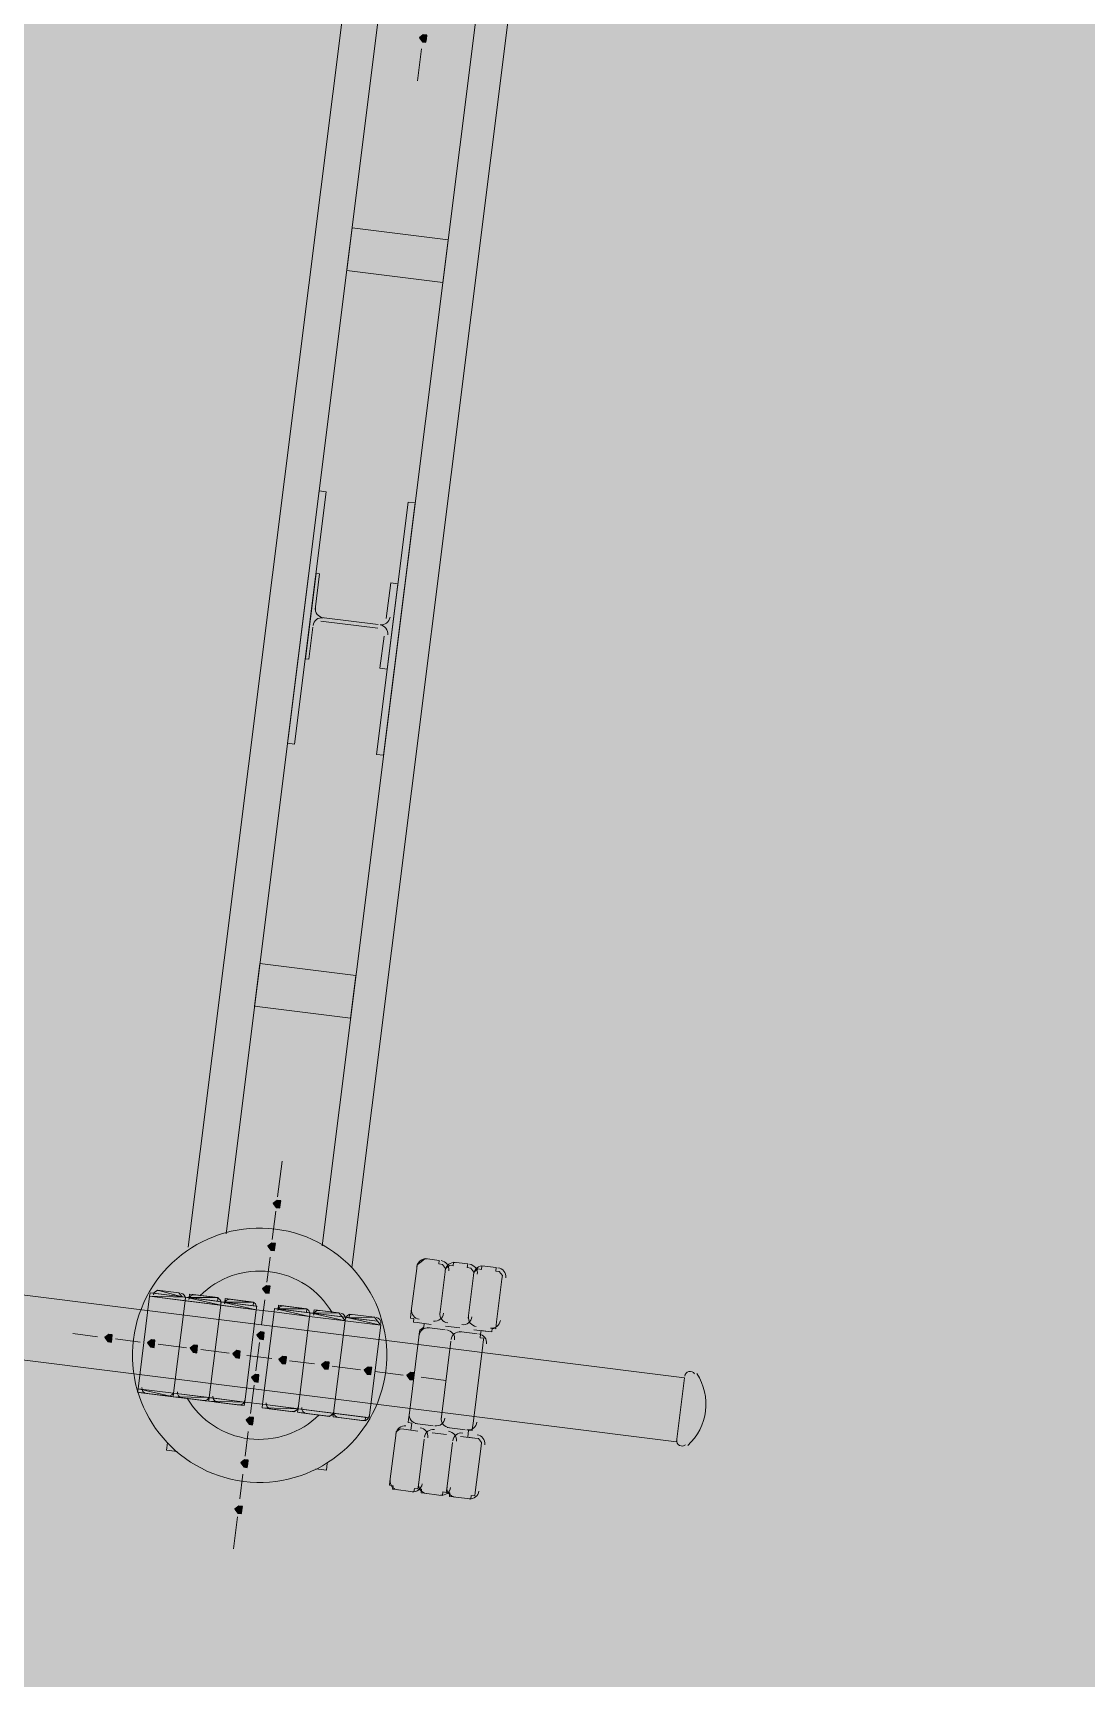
# Model space of a CAD drawing. Header units: metres. Extents: x -4 to 509425, y 7549 to 4732445.
# Drawn here: x 476070.667 to 476073.156, y 4719750.887 to 4719754.776 of the extents above; entities that cross this region are included whole.
import ezdxf

# ---------------------------------------------------------------- set-up
doc = ezdxf.new("R2010")
doc.units = ezdxf.units.M
doc.header["$LTSCALE"] = 0.01
doc.header["$MEASUREMENT"] = 0
doc.layers.get('0').update_dxf_attribs({"lineweight": 0})
doc.layers.add('_SUBESTACIÓN', color=1, linetype='Continuous')
doc.layers.add('SUBESTACION LA VID', color=253, linetype='Continuous')

# ---------------------------------------------------------------- blocks, each defined once
blk = doc.blocks.new('A$Cfff6051d')
at = {"layer": 'SUBESTACION LA VID', "transparency": 33554687}
h = blk.add_hatch(color=256, dxfattribs=at)
h.dxf.hatch_style = 2
h.paths.add_polyline_path([(476071.5969, 4719754.7619), (476071.5979, 4719754.7703), (476071.5895, 4719754.7714), (476071.5801, 4719754.764), (476071.5874, 4719754.7546), (476071.5958, 4719754.7535)])
h = blk.add_hatch(color=256, dxfattribs=at)
h.dxf.hatch_style = 2
h.paths.add_polyline_path([(476071.2514, 4719752.0066), (476071.2525, 4719752.015), (476071.2441, 4719752.0161), (476071.2346, 4719752.0087), (476071.242, 4719751.9993), (476071.2504, 4719751.9982)])
h = blk.add_hatch(color=256, dxfattribs=at)
h.dxf.hatch_style = 2
h.paths.add_polyline_path([(476071.2388, 4719751.9058), (476071.2398, 4719751.9142), (476071.2314, 4719751.9153), (476071.222, 4719751.9079), (476071.2293, 4719751.8985), (476071.2377, 4719751.8974)])
h = blk.add_hatch(color=256, dxfattribs=at)
h.dxf.hatch_style = 2
h.paths.add_polyline_path([(476071.2262, 4719751.805), (476071.2272, 4719751.8134), (476071.2188, 4719751.8145), (476071.2094, 4719751.8071), (476071.2167, 4719751.7977), (476071.2251, 4719751.7966)])
h = blk.add_hatch(color=256, dxfattribs=at)
h.dxf.hatch_style = 2
h.paths.add_polyline_path([(476070.8533, 4719751.6896), (476070.8544, 4719751.698), (476070.846, 4719751.6991), (476070.8365, 4719751.6918), (476070.8439, 4719751.6823), (476070.8523, 4719751.6812)])
h = blk.add_hatch(color=256, dxfattribs=at)
h.dxf.hatch_style = 2
h.paths.add_polyline_path([(476071.2125, 4719751.6958), (476071.2135, 4719751.7042), (476071.2051, 4719751.7053), (476071.1957, 4719751.6979), (476071.203, 4719751.6885), (476071.2114, 4719751.6874)])
h = blk.add_hatch(color=256, dxfattribs=at)
h.dxf.hatch_style = 2
h.paths.add_polyline_path([(476070.9541, 4719751.677), (476070.9552, 4719751.6854), (476070.9468, 4719751.6865), (476070.9373, 4719751.6791), (476070.9447, 4719751.6697), (476070.9531, 4719751.6686)])
h = blk.add_hatch(color=256, dxfattribs=at)
h.dxf.hatch_style = 2
h.paths.add_polyline_path([(476071.0549, 4719751.6644), (476071.056, 4719751.6728), (476071.0476, 4719751.6738), (476071.0381, 4719751.6665), (476071.0455, 4719751.657), (476071.0539, 4719751.656)])
h = blk.add_hatch(color=256, dxfattribs=at)
h.dxf.hatch_style = 2
h.paths.add_polyline_path([(476071.1557, 4719751.6517), (476071.1568, 4719751.6601), (476071.1484, 4719751.6612), (476071.1389, 4719751.6538), (476071.1463, 4719751.6444), (476071.1547, 4719751.6433)])
h = blk.add_hatch(color=256, dxfattribs=at)
h.dxf.hatch_style = 2
h.paths.add_polyline_path([(476071.265, 4719751.638), (476071.266, 4719751.6464), (476071.2576, 4719751.6475), (476071.2481, 4719751.6401), (476071.2555, 4719751.6307), (476071.2639, 4719751.6296)])
h = blk.add_hatch(color=256, dxfattribs=at)
h.dxf.hatch_style = 2
h.paths.add_polyline_path([(476071.3658, 4719751.6254), (476071.3668, 4719751.6338), (476071.3584, 4719751.6349), (476071.349, 4719751.6275), (476071.3563, 4719751.6181), (476071.3647, 4719751.617)])
h = blk.add_hatch(color=256, dxfattribs=at)
h.dxf.hatch_style = 2
h.paths.add_polyline_path([(476071.4666, 4719751.6128), (476071.4676, 4719751.6212), (476071.4592, 4719751.6222), (476071.4498, 4719751.6149), (476071.4571, 4719751.6054), (476071.4655, 4719751.6044)])
h = blk.add_hatch(color=256, dxfattribs=at)
h.dxf.hatch_style = 2
h.paths.add_polyline_path([(476071.1998, 4719751.595), (476071.2009, 4719751.6034), (476071.1925, 4719751.6045), (476071.183, 4719751.5971), (476071.1904, 4719751.5877), (476071.1988, 4719751.5866)])
h = blk.add_hatch(color=256, dxfattribs=at)
h.dxf.hatch_style = 2
h.paths.add_polyline_path([(476071.5674, 4719751.6001), (476071.5684, 4719751.6085), (476071.56, 4719751.6096), (476071.5506, 4719751.6022), (476071.5579, 4719751.5928), (476071.5663, 4719751.5917)])
h = blk.add_hatch(color=256, dxfattribs=at)
h.dxf.hatch_style = 2
h.paths.add_polyline_path([(476071.1872, 4719751.4942), (476071.1882, 4719751.5026), (476071.1798, 4719751.5037), (476071.1704, 4719751.4963), (476071.1777, 4719751.4869), (476071.1861, 4719751.4858)])
h = blk.add_hatch(color=256, dxfattribs=at)
h.dxf.hatch_style = 2
h.paths.add_polyline_path([(476071.1746, 4719751.3934), (476071.1756, 4719751.4018), (476071.1672, 4719751.4029), (476071.1578, 4719751.3955), (476071.1651, 4719751.3861), (476071.1735, 4719751.385)])
h = blk.add_hatch(color=256, dxfattribs=at)
h.dxf.hatch_style = 2
h.paths.add_polyline_path([(476071.1609, 4719751.2842), (476071.1619, 4719751.2926), (476071.1535, 4719751.2937), (476071.1441, 4719751.2863), (476071.1514, 4719751.2769), (476071.1598, 4719751.2758)])
at = {"layer": 'SUBESTACION LA VID', "lineweight": 15}
for p, q in [((476072.2069, 4719751.5967), (475976.9555, 4719763.5384)), ((476072.1879, 4719751.4455), (475976.9365, 4719763.3871)), ((476071.034, 4719751.9059), (476071.4111, 4719754.9132)), ((476071.4898, 4719754.8607), (476071.1233, 4719751.9374)), ((476071.4204, 4719751.8575), (476071.7975, 4719754.8648)), ((476071.7166, 4719754.8322), (476071.3501, 4719751.9089)), ((476071.5853, 4719754.7378), (476071.5758, 4719754.6622)), ((476071.4819, 4719753.3685), (476071.3475, 4719753.3854)), ((476071.3485, 4719753.3938), (476071.483, 4719753.3769)), ((476071.2557, 4719752.1085), (476071.2451, 4719752.0245)), ((476071.2409, 4719751.9909), (476071.2325, 4719751.9237)), ((476071.2272, 4719751.8817), (476071.2199, 4719751.8229)), ((476071.5611, 4719751.7545), (476071.5738, 4719751.8553)), ((476071.5937, 4719751.8784), (476071.6273, 4719751.8742)), ((476071.6283, 4719751.7461), (476071.641, 4719751.8469)), ((476071.641, 4719751.8469), (476071.6283, 4719751.7461)), ((476071.6609, 4719751.87), (476071.6945, 4719751.8658)), ((476071.7281, 4719751.8615), (476071.7617, 4719751.8573)), ((476071.6955, 4719751.7376), (476071.7082, 4719751.8384)), ((476071.7082, 4719751.8384), (476071.6955, 4719751.7376)), ((476071.7754, 4719751.83), (476071.7627, 4719751.7292)), ((476070.9426, 4719751.7894), (476070.9152, 4719751.571)), ((476071.0119, 4719751.7977), (476070.9615, 4719751.8041)), ((476071.0266, 4719751.7788), (476070.9992, 4719751.5604)), ((476070.9992, 4719751.5604), (476071.0266, 4719751.7788)), ((476071.0959, 4719751.7872), (476071.0455, 4719751.7935)), ((476071.1799, 4719751.7767), (476071.1295, 4719751.783)), ((476071.2146, 4719751.7809), (476071.2072, 4719751.7221)), ((476071.1106, 4719751.7683), (476071.0833, 4719751.5499)), ((476071.0833, 4719751.5499), (476071.1106, 4719751.7683)), ((476071.1673, 4719751.5394), (476071.1946, 4719751.7578)), ((476071.2093, 4719751.5341), (476071.2366, 4719751.7525)), ((476071.2555, 4719751.7672), (476071.306, 4719751.7609)), ((476071.3206, 4719751.742), (476071.2933, 4719751.5236)), ((476071.2933, 4719751.5236), (476071.3206, 4719751.742)), ((476071.3396, 4719751.7567), (476071.39, 4719751.7504)), ((476071.4046, 4719751.7314), (476071.3773, 4719751.513)), ((476071.3773, 4719751.513), (476071.4046, 4719751.7314)), ((476071.4152, 4719751.7472), (476071.474, 4719751.7398)), ((476070.8197, 4719751.6939), (476070.7609, 4719751.7012)), ((476071.4887, 4719751.7209), (476071.4613, 4719751.5025)), ((476071.5789, 4719751.6925), (476071.5558, 4719751.5077)), ((476071.6084, 4719751.723), (476071.5748, 4719751.7272)), ((476071.5916, 4719751.7251), (476071.5905, 4719751.7167)), ((476071.6409, 4719751.7104), (476071.5989, 4719751.7156)), ((476071.6756, 4719751.7145), (476071.642, 4719751.7188)), ((476071.7165, 4719751.7009), (476071.6745, 4719751.7061)), ((476071.7428, 4719751.7061), (476071.7092, 4719751.7103)), ((476071.726, 4719751.7082), (476071.7249, 4719751.6998)), ((476070.9205, 4719751.6812), (476070.8617, 4719751.6886)), ((476071.0297, 4719751.6675), (476070.9625, 4719751.676)), ((476071.1305, 4719751.6549), (476071.0633, 4719751.6633)), ((476071.202, 4719751.6801), (476071.1935, 4719751.6129)), ((476071.6545, 4719751.6831), (476071.6314, 4719751.4982)), ((476071.6314, 4719751.4982), (476071.6545, 4719751.6831)), ((476071.707, 4719751.4888), (476071.7302, 4719751.6736)), ((476071.2313, 4719751.6423), (476071.1725, 4719751.6496)), ((476071.3322, 4719751.6296), (476071.2734, 4719751.637)), ((476071.4414, 4719751.6159), (476071.3742, 4719751.6244)), ((476071.1893, 4719751.5793), (476071.1809, 4719751.5121)), ((476071.5422, 4719751.6033), (476071.475, 4719751.6117)), ((476071.643, 4719751.5907), (476071.5842, 4719751.598)), ((476072.2069, 4719751.5967), (476072.1879, 4719751.4455)), ((476070.931, 4719751.5605), (476070.9814, 4719751.5541)), ((476071.015, 4719751.5499), (476071.0654, 4719751.5436)), ((476071.099, 4719751.5394), (476071.1494, 4719751.5331)), ((476071.2754, 4719751.5173), (476071.225, 4719751.5236)), ((476071.3594, 4719751.5067), (476071.309, 4719751.5131)), ((476071.4434, 4719751.4962), (476071.3846, 4719751.5036)), ((476071.1756, 4719751.4701), (476071.1683, 4719751.4113)), ((476071.5243, 4719751.4605), (476071.5106, 4719751.3513)), ((476071.5768, 4719751.471), (476071.5432, 4719751.4752)), ((476071.56, 4719751.4731), (476071.5621, 4719751.4899)), ((476071.5705, 4719751.4888), (476071.6125, 4719751.4836)), ((476071.644, 4719751.4625), (476071.6104, 4719751.4668)), ((476071.6461, 4719751.4793), (476071.6881, 4719751.4741)), ((476071.7112, 4719751.4541), (476071.6776, 4719751.4583)), ((476071.6944, 4719751.4562), (476071.6965, 4719751.473)), ((476071.5915, 4719751.4521), (476071.5778, 4719751.3429)), ((476071.5778, 4719751.3429), (476071.5915, 4719751.4521)), ((476071.6587, 4719751.4436), (476071.645, 4719751.3344)), ((476071.645, 4719751.3344), (476071.6587, 4719751.4436)), ((476071.7122, 4719751.326), (476071.7259, 4719751.4352)), ((476071.163, 4719751.3693), (476071.1556, 4719751.3105)), ((476071.5253, 4719751.3324), (476071.5589, 4719751.3282)), ((476071.5925, 4719751.3239), (476071.6261, 4719751.3197)), ((476071.6597, 4719751.3155), (476071.6933, 4719751.3113)), ((476071.1504, 4719751.2685), (476071.1409, 4719751.1929))]:
    blk.add_line(p, q, dxfattribs=at)
at = {"layer": 'SUBESTACION LA VID', "lineweight": 0}
for p, q in [((476070.9521, 4719751.7967), (476071.0277, 4719751.7872)), ((476070.9521, 4719751.7967), (476071.0193, 4719751.7883)), ((476070.9521, 4719751.7967), (476071.0193, 4719751.7883)), ((476070.9521, 4719751.7967), (476071.0193, 4719751.7883)), ((476070.9521, 4719751.7967), (476071.0193, 4719751.7883)), ((476070.9615, 4719751.8041), (476071.0193, 4719751.7883)), ((476070.9615, 4719751.8041), (476071.0119, 4719751.7977)), ((476071.0361, 4719751.7862), (476071.1033, 4719751.7778)), ((476071.0361, 4719751.7862), (476071.1033, 4719751.7778)), ((476071.0361, 4719751.7862), (476071.1033, 4719751.7778)), ((476071.0361, 4719751.7862), (476071.1033, 4719751.7778)), ((476071.0361, 4719751.7862), (476071.1043, 4719751.7862)), ((476071.0371, 4719751.7946), (476071.1043, 4719751.7862)), ((476071.1117, 4719751.7767), (476071.1946, 4719751.7578)), ((476071.1117, 4719751.7767), (476071.1873, 4719751.7672)), ((476071.1201, 4719751.7757), (476071.1873, 4719751.7672)), ((476071.1201, 4719751.7757), (476071.1873, 4719751.7672)), ((476071.1201, 4719751.7757), (476071.1873, 4719751.7672)), ((476071.1201, 4719751.7757), (476071.1883, 4719751.7756)), ((476071.1211, 4719751.7841), (476071.1883, 4719751.7756)), ((476071.1211, 4719751.7841), (476071.1799, 4719751.7767)), ((476071.1106, 4719751.7683), (476071.1946, 4719751.7578)), ((476071.1106, 4719751.7683), (476071.1946, 4719751.7578)), ((476071.2366, 4719751.7525), (476071.3206, 4719751.742)), ((476071.2377, 4719751.7609), (476071.3206, 4719751.742)), ((476071.2377, 4719751.7609), (476071.3133, 4719751.7514)), ((476071.2461, 4719751.7599), (476071.3133, 4719751.7514)), ((476071.2461, 4719751.7599), (476071.3133, 4719751.7514)), ((476071.2461, 4719751.7599), (476071.3133, 4719751.7514)), ((476071.2461, 4719751.7599), (476071.3144, 4719751.7598)), ((476071.2471, 4719751.7683), (476071.3144, 4719751.7598)), ((476071.2555, 4719751.7672), (476071.3144, 4719751.7598)), ((476071.3206, 4719751.742), (476071.4046, 4719751.7314)), ((476071.3217, 4719751.7504), (476071.4046, 4719751.7314)), ((476071.3217, 4719751.7504), (476071.4057, 4719751.7398)), ((476071.3217, 4719751.7504), (476071.3973, 4719751.7409)), ((476071.3217, 4719751.7504), (476071.3973, 4719751.7409)), ((476071.3301, 4719751.7493), (476071.39, 4719751.7504)), ((476071.3301, 4719751.7493), (476071.3973, 4719751.7409)), ((476071.3301, 4719751.7493), (476071.3973, 4719751.7409)), ((476071.3312, 4719751.7577), (476071.39, 4719751.7504)), ((476071.3396, 4719751.7567), (476071.39, 4719751.7504)), ((476071.4046, 4719751.7314), (476071.4887, 4719751.7209)), ((476071.4046, 4719751.7314), (476071.4887, 4719751.7209)), ((476071.4057, 4719751.7398), (476071.4813, 4719751.7304)), ((476071.4057, 4719751.7398), (476071.4813, 4719751.7304)), ((476071.4141, 4719751.7388), (476071.474, 4719751.7398)), ((476071.4141, 4719751.7388), (476071.4813, 4719751.7304)), ((476071.4152, 4719751.7472), (476071.474, 4719751.7398)), ((476071.4152, 4719751.7472), (476071.474, 4719751.7398)), ((476072.1879, 4719751.4455), (476072.2069, 4719751.5967)), ((476070.9898, 4719751.5531), (476070.9226, 4719751.5615)), ((476070.9898, 4719751.5531), (476070.9226, 4719751.5615)), ((476070.9898, 4719751.5531), (476070.9226, 4719751.5615)), ((476070.9898, 4719751.5531), (476070.931, 4719751.5605)), ((476071.0822, 4719751.5415), (476070.9982, 4719751.552)), ((476071.0833, 4719751.5499), (476070.9982, 4719751.552)), ((476071.0833, 4719751.5499), (476070.9992, 4719751.5604)), ((476071.0833, 4719751.5499), (476070.9992, 4719751.5604)), ((476071.0654, 4719751.5436), (476071.0066, 4719751.551)), ((476071.0738, 4719751.5426), (476071.0066, 4719751.551)), ((476071.0738, 4719751.5426), (476071.0066, 4719751.551)), ((476071.0738, 4719751.5426), (476071.0066, 4719751.551)), ((476071.0738, 4719751.5426), (476071.0066, 4719751.551)), ((476071.0738, 4719751.5426), (476071.0066, 4719751.551)), ((476071.1578, 4719751.532), (476071.0822, 4719751.5415)), ((476071.1673, 4719751.5394), (476071.0822, 4719751.5415)), ((476071.1673, 4719751.5394), (476071.0833, 4719751.5499)), ((476071.1578, 4719751.532), (476071.0906, 4719751.5404)), ((476071.1578, 4719751.532), (476071.0906, 4719751.5404)), ((476071.1578, 4719751.532), (476071.0906, 4719751.5404)), ((476071.1578, 4719751.532), (476071.0906, 4719751.5404)), ((476071.2933, 4719751.5236), (476071.2093, 4719751.5341)), ((476071.2754, 4719751.5173), (476071.2166, 4719751.5247)), ((476071.2838, 4719751.5162), (476071.2166, 4719751.5247)), ((476071.2838, 4719751.5162), (476071.2166, 4719751.5247)), ((476071.3678, 4719751.5057), (476071.2922, 4719751.5152)), ((476071.3678, 4719751.5057), (476071.2922, 4719751.5152)), ((476071.3678, 4719751.5057), (476071.2922, 4719751.5152)), ((476071.3689, 4719751.5141), (476071.2933, 4719751.5236)), ((476071.3594, 4719751.5067), (476071.3006, 4719751.5141)), ((476071.3678, 4719751.5057), (476071.3006, 4719751.5141)), ((476071.3594, 4719751.5067), (476071.309, 4719751.5131)), ((476071.4518, 4719751.4952), (476071.3762, 4719751.5046)), ((476071.4518, 4719751.4952), (476071.3762, 4719751.5046)), ((476071.4518, 4719751.4952), (476071.3762, 4719751.5046)), ((476071.4434, 4719751.4962), (476071.3846, 4719751.5036)), ((476071.4434, 4719751.4962), (476071.3846, 4719751.5036)), ((476071.4434, 4719751.4962), (476071.3846, 4719751.5036)), ((476071.4518, 4719751.4952), (476071.3846, 4719751.5036)), ((476071.4518, 4719751.4952), (476071.3846, 4719751.5036))]:
    blk.add_line(p, q, dxfattribs=at)
at = {"layer": 'SUBESTACION LA VID', "lineweight": 15}
for points in [[(476072.1879, 4719751.4455), (476072.2069, 4719751.5967), (475976.9555, 4719763.5384), (475976.9365, 4719763.3871), (476072.1879, 4719751.4455)], [(476071.4087, 4719754.2139), (476071.4213, 4719754.3147), (476071.6482, 4719754.2862), (476071.6355, 4719754.1854), (476071.4087, 4719754.2139)], [(476071.3602, 4719753.6909), (476071.2854, 4719753.0945), (476071.2686, 4719753.0966), (476071.3434, 4719753.693), (476071.3602, 4719753.6909)], [(476071.5534, 4719753.6667), (476071.4786, 4719753.0703), (476071.4954, 4719753.0682), (476071.5702, 4719753.6646), (476071.5534, 4719753.6667)], [(476071.3107, 4719753.2961), (476071.336, 4719753.4977), (476071.3444, 4719753.4967), (476071.3339, 4719753.4127)], [(476071.5019, 4719753.3916), (476071.5124, 4719753.4756), (476071.5292, 4719753.4735), (476071.5039, 4719753.2719), (476071.4871, 4719753.274), (476071.4966, 4719753.3496)], [(476071.3286, 4719753.3707), (476071.3191, 4719753.2951), (476071.3107, 4719753.2961)], [(476071.1907, 4719752.475), (476071.2033, 4719752.5758), (476071.4301, 4719752.5474), (476071.4175, 4719752.4466), (476071.1907, 4719752.475)], [(476071.7627, 4719751.7292), (476071.7754, 4719751.83), (476071.7764, 4719751.8384), (476071.7691, 4719751.8479), (476071.7607, 4719751.8489), (476071.7617, 4719751.8573), (476071.7281, 4719751.8615), (476071.7271, 4719751.8531), (476071.7187, 4719751.8542), (476071.7092, 4719751.8468), (476071.7082, 4719751.8384), (476071.7092, 4719751.8468), (476071.7019, 4719751.8563), (476071.6935, 4719751.8574), (476071.6945, 4719751.8658), (476071.6609, 4719751.87), (476071.6599, 4719751.8616), (476071.6515, 4719751.8626), (476071.642, 4719751.8553), (476071.641, 4719751.8469), (476071.642, 4719751.8553), (476071.6347, 4719751.8647), (476071.6263, 4719751.8658), (476071.6273, 4719751.8742), (476071.5937, 4719751.8784), (476071.5843, 4719751.871), (476071.5748, 4719751.8637), (476071.5738, 4719751.8553), (476071.5611, 4719751.7545), (476071.5601, 4719751.7461), (476071.559, 4719751.7377), (476071.5674, 4719751.7366), (476071.5664, 4719751.7282), (476071.5748, 4719751.7272), (476071.5916, 4719751.7251), (476071.5905, 4719751.7167), (476071.5811, 4719751.7093), (476071.58, 4719751.7009), (476071.5789, 4719751.6925), (476071.5558, 4719751.5077), (476071.5547, 4719751.4993), (476071.5537, 4719751.4909), (476071.5621, 4719751.4899), (476071.56, 4719751.4731), (476071.5432, 4719751.4752), (476071.5348, 4719751.4762), (476071.5253, 4719751.4689), (476071.5243, 4719751.4605), (476071.5106, 4719751.3513), (476071.5095, 4719751.3429), (476071.5179, 4719751.3418), (476071.5169, 4719751.3334), (476071.5253, 4719751.3324), (476071.5589, 4719751.3282), (476071.5673, 4719751.3271), (476071.5683, 4719751.3355), (476071.5767, 4719751.3345), (476071.5778, 4719751.3429), (476071.5767, 4719751.3345), (476071.5851, 4719751.3334), (476071.5841, 4719751.325), (476071.5925, 4719751.3239), (476071.6261, 4719751.3197), (476071.6345, 4719751.3187), (476071.6355, 4719751.3271), (476071.6439, 4719751.326), (476071.645, 4719751.3344), (476071.6439, 4719751.326), (476071.6523, 4719751.325), (476071.6513, 4719751.3166), (476071.6597, 4719751.3155), (476071.6933, 4719751.3113), (476071.7017, 4719751.3103), (476071.7027, 4719751.3187), (476071.7111, 4719751.3176), (476071.7122, 4719751.326), (476071.7259, 4719751.4352), (476071.7269, 4719751.4436), (476071.7196, 4719751.4531), (476071.7112, 4719751.4541), (476071.6944, 4719751.4562), (476071.6965, 4719751.473), (476071.7049, 4719751.472), (476071.7059, 4719751.4804), (476071.707, 4719751.4888), (476071.7302, 4719751.6736), (476071.7312, 4719751.682), (476071.7323, 4719751.6904), (476071.7239, 4719751.6914), (476071.7249, 4719751.6998), (476071.726, 4719751.7082), (476071.7428, 4719751.7061), (476071.7512, 4719751.7051), (476071.7522, 4719751.7135), (476071.7606, 4719751.7124), (476071.7617, 4719751.7208), (476071.7627, 4719751.7292)], [(476071.0623, 4719751.7914), (476071.0455, 4719751.7935), (476071.0371, 4719751.7946), (476071.0361, 4719751.7862), (476071.0277, 4719751.7872), (476071.0266, 4719751.7788), (476071.0277, 4719751.7872), (476071.0193, 4719751.7883), (476071.0119, 4719751.7977), (476070.9615, 4719751.8041), (476070.9521, 4719751.7967), (476070.9437, 4719751.7978), (476070.9426, 4719751.7894), (476070.9152, 4719751.571), (476070.9142, 4719751.5626), (476070.9226, 4719751.5615), (476070.931, 4719751.5605), (476070.9814, 4719751.5541), (476070.9898, 4719751.5531), (476070.9982, 4719751.552), (476070.9992, 4719751.5604), (476070.9982, 4719751.552), (476071.0066, 4719751.551), (476071.015, 4719751.5499), (476071.0654, 4719751.5436), (476071.0738, 4719751.5426), (476071.0822, 4719751.5415), (476071.0833, 4719751.5499), (476071.0822, 4719751.5415), (476071.0906, 4719751.5404), (476071.099, 4719751.5394), (476071.1494, 4719751.5331), (476071.1578, 4719751.532), (476071.1662, 4719751.531), (476071.1673, 4719751.5394), (476071.2093, 4719751.5341), (476071.2082, 4719751.5257), (476071.2166, 4719751.5247), (476071.225, 4719751.5236), (476071.2754, 4719751.5173), (476071.2838, 4719751.5162), (476071.2933, 4719751.5236), (476071.2922, 4719751.5152), (476071.3006, 4719751.5141), (476071.309, 4719751.5131), (476071.3594, 4719751.5067), (476071.3678, 4719751.5057), (476071.3773, 4719751.513), (476071.3762, 4719751.5046), (476071.3846, 4719751.5036), (476071.4434, 4719751.4962), (476071.4518, 4719751.4952), (476071.4529, 4719751.5036), (476071.4613, 4719751.5025), (476071.4887, 4719751.7209), (476071.4813, 4719751.7304), (476071.474, 4719751.7398), (476071.4152, 4719751.7472), (476071.4141, 4719751.7388), (476071.4057, 4719751.7398), (476071.4046, 4719751.7314), (476071.3973, 4719751.7409), (476071.39, 4719751.7504), (476071.3396, 4719751.7567), (476071.3312, 4719751.7577), (476071.3301, 4719751.7493), (476071.3217, 4719751.7504), (476071.3206, 4719751.742), (476071.3217, 4719751.7504), (476071.3133, 4719751.7514), (476071.3144, 4719751.7598), (476071.306, 4719751.7609), (476071.2555, 4719751.7672), (476071.2471, 4719751.7683), (476071.2461, 4719751.7599), (476071.2377, 4719751.7609), (476071.2366, 4719751.7525), (476071.1946, 4719751.7578), (476071.1957, 4719751.7662), (476071.1873, 4719751.7672), (476071.1883, 4719751.7756), (476071.1799, 4719751.7767), (476071.1295, 4719751.783), (476071.1211, 4719751.7841), (476071.1201, 4719751.7757), (476071.1117, 4719751.7767), (476071.1106, 4719751.7683), (476071.1117, 4719751.7767), (476071.1033, 4719751.7778), (476071.1043, 4719751.7862), (476071.0959, 4719751.7872), (476071.0623, 4719751.7914)], [(476071.0076, 4719751.4229), (476070.9824, 4719751.426), (476070.9845, 4719751.4428)], [(476071.3352, 4719751.3818), (476071.3604, 4719751.3786), (476071.3625, 4719751.3954)]]:
    blk.add_lwpolyline(points, dxfattribs=at)
at = {"layer": 'SUBESTACION LA VID'}
for points in [[(476071.5969, 4719754.7619), (476071.5979, 4719754.7703), (476071.5895, 4719754.7714), (476071.5801, 4719754.764), (476071.5874, 4719754.7546), (476071.5958, 4719754.7535)], [(476071.2514, 4719752.0066), (476071.2525, 4719752.015), (476071.2441, 4719752.0161), (476071.2346, 4719752.0087), (476071.242, 4719751.9993), (476071.2504, 4719751.9982)], [(476071.2388, 4719751.9058), (476071.2398, 4719751.9142), (476071.2314, 4719751.9153), (476071.222, 4719751.9079), (476071.2293, 4719751.8985), (476071.2377, 4719751.8974)], [(476071.2262, 4719751.805), (476071.2272, 4719751.8134), (476071.2188, 4719751.8145), (476071.2094, 4719751.8071), (476071.2167, 4719751.7977), (476071.2251, 4719751.7966)], [(476070.8533, 4719751.6896), (476070.8544, 4719751.698), (476070.846, 4719751.6991), (476070.8365, 4719751.6918), (476070.8439, 4719751.6823), (476070.8523, 4719751.6812)], [(476071.2125, 4719751.6958), (476071.2135, 4719751.7042), (476071.2051, 4719751.7053), (476071.1957, 4719751.6979), (476071.203, 4719751.6885), (476071.2114, 4719751.6874)], [(476070.9541, 4719751.677), (476070.9552, 4719751.6854), (476070.9468, 4719751.6865), (476070.9373, 4719751.6791), (476070.9447, 4719751.6697), (476070.9531, 4719751.6686)], [(476071.0549, 4719751.6644), (476071.056, 4719751.6728), (476071.0476, 4719751.6738), (476071.0381, 4719751.6665), (476071.0455, 4719751.657), (476071.0539, 4719751.656)], [(476071.1557, 4719751.6517), (476071.1568, 4719751.6601), (476071.1484, 4719751.6612), (476071.1389, 4719751.6538), (476071.1463, 4719751.6444), (476071.1547, 4719751.6433)], [(476071.265, 4719751.638), (476071.266, 4719751.6464), (476071.2576, 4719751.6475), (476071.2481, 4719751.6401), (476071.2555, 4719751.6307), (476071.2639, 4719751.6296)], [(476071.3658, 4719751.6254), (476071.3668, 4719751.6338), (476071.3584, 4719751.6349), (476071.349, 4719751.6275), (476071.3563, 4719751.6181), (476071.3647, 4719751.617)], [(476071.4666, 4719751.6128), (476071.4676, 4719751.6212), (476071.4592, 4719751.6222), (476071.4498, 4719751.6149), (476071.4571, 4719751.6054), (476071.4655, 4719751.6044)], [(476071.1998, 4719751.595), (476071.2009, 4719751.6034), (476071.1925, 4719751.6045), (476071.183, 4719751.5971), (476071.1904, 4719751.5877), (476071.1988, 4719751.5866)], [(476071.5674, 4719751.6001), (476071.5684, 4719751.6085), (476071.56, 4719751.6096), (476071.5506, 4719751.6022), (476071.5579, 4719751.5928), (476071.5663, 4719751.5917)], [(476071.1872, 4719751.4942), (476071.1882, 4719751.5026), (476071.1798, 4719751.5037), (476071.1704, 4719751.4963), (476071.1777, 4719751.4869), (476071.1861, 4719751.4858)], [(476071.1746, 4719751.3934), (476071.1756, 4719751.4018), (476071.1672, 4719751.4029), (476071.1578, 4719751.3955), (476071.1651, 4719751.3861), (476071.1735, 4719751.385)], [(476071.1609, 4719751.2842), (476071.1619, 4719751.2926), (476071.1535, 4719751.2937), (476071.1441, 4719751.2863), (476071.1514, 4719751.2769), (476071.1598, 4719751.2758)]]:
    blk.add_lwpolyline(points, close=True, dxfattribs=at)
at = {"layer": 'SUBESTACION LA VID', "lineweight": 0}
for points in [[(476071.5969, 4719754.7619), (476071.5979, 4719754.7703), (476071.5895, 4719754.7714), (476071.5801, 4719754.764), (476071.5874, 4719754.7546), (476071.5958, 4719754.7535)], [(476071.2514, 4719752.0066), (476071.2525, 4719752.015), (476071.2441, 4719752.0161), (476071.2346, 4719752.0087), (476071.242, 4719751.9993), (476071.2504, 4719751.9982)], [(476071.2388, 4719751.9058), (476071.2398, 4719751.9142), (476071.2314, 4719751.9153), (476071.222, 4719751.9079), (476071.2293, 4719751.8985), (476071.2377, 4719751.8974)], [(476071.2262, 4719751.805), (476071.2272, 4719751.8134), (476071.2188, 4719751.8145), (476071.2094, 4719751.8071), (476071.2167, 4719751.7977), (476071.2251, 4719751.7966)], [(476070.8533, 4719751.6896), (476070.8544, 4719751.698), (476070.846, 4719751.6991), (476070.8365, 4719751.6918), (476070.8439, 4719751.6823), (476070.8523, 4719751.6812)], [(476071.2125, 4719751.6958), (476071.2135, 4719751.7042), (476071.2051, 4719751.7053), (476071.1957, 4719751.6979), (476071.203, 4719751.6885), (476071.2114, 4719751.6874)], [(476070.9541, 4719751.677), (476070.9552, 4719751.6854), (476070.9468, 4719751.6865), (476070.9373, 4719751.6791), (476070.9447, 4719751.6697), (476070.9531, 4719751.6686)], [(476071.0549, 4719751.6644), (476071.056, 4719751.6728), (476071.0476, 4719751.6738), (476071.0381, 4719751.6665), (476071.0455, 4719751.657), (476071.0539, 4719751.656)], [(476071.1557, 4719751.6517), (476071.1568, 4719751.6601), (476071.1484, 4719751.6612), (476071.1389, 4719751.6538), (476071.1463, 4719751.6444), (476071.1547, 4719751.6433)], [(476071.265, 4719751.638), (476071.266, 4719751.6464), (476071.2576, 4719751.6475), (476071.2481, 4719751.6401), (476071.2555, 4719751.6307), (476071.2639, 4719751.6296)], [(476071.3658, 4719751.6254), (476071.3668, 4719751.6338), (476071.3584, 4719751.6349), (476071.349, 4719751.6275), (476071.3563, 4719751.6181), (476071.3647, 4719751.617)], [(476071.4666, 4719751.6128), (476071.4676, 4719751.6212), (476071.4592, 4719751.6222), (476071.4498, 4719751.6149), (476071.4571, 4719751.6054), (476071.4655, 4719751.6044)], [(476071.1998, 4719751.595), (476071.2009, 4719751.6034), (476071.1925, 4719751.6045), (476071.183, 4719751.5971), (476071.1904, 4719751.5877), (476071.1988, 4719751.5866)], [(476071.5674, 4719751.6001), (476071.5684, 4719751.6085), (476071.56, 4719751.6096), (476071.5506, 4719751.6022), (476071.5579, 4719751.5928), (476071.5663, 4719751.5917)], [(476071.1872, 4719751.4942), (476071.1882, 4719751.5026), (476071.1798, 4719751.5037), (476071.1704, 4719751.4963), (476071.1777, 4719751.4869), (476071.1861, 4719751.4858)], [(476071.1746, 4719751.3934), (476071.1756, 4719751.4018), (476071.1672, 4719751.4029), (476071.1578, 4719751.3955), (476071.1651, 4719751.3861), (476071.1735, 4719751.385)], [(476071.1609, 4719751.2842), (476071.1619, 4719751.2926), (476071.1535, 4719751.2937), (476071.1441, 4719751.2863), (476071.1514, 4719751.2769), (476071.1598, 4719751.2758)]]:
    blk.add_lwpolyline(points, close=True, dxfattribs=at)
for points in [[(476070.9426, 4719751.7894), (476071.0277, 4719751.7872), (476070.9437, 4719751.7978)], [(476071.1946, 4719751.7578), (476070.9426, 4719751.7894), (476071.1106, 4719751.7683)], [(476071.1106, 4719751.7683), (476071.0266, 4719751.7788), (476070.9426, 4719751.7894)], [(476070.9426, 4719751.7894), (476071.0266, 4719751.7788), (476071.1106, 4719751.7683), (476071.0277, 4719751.7872)], [(476071.1957, 4719751.7662), (476071.1117, 4719751.7767), (476071.0277, 4719751.7872), (476070.9437, 4719751.7978)], [(476071.1957, 4719751.7662), (476071.1117, 4719751.7767), (476071.0277, 4719751.7872)], [(476071.0371, 4719751.7946), (476071.0959, 4719751.7872), (476071.0455, 4719751.7935)], [(476071.4046, 4719751.7314), (476071.3206, 4719751.742), (476071.2366, 4719751.7525), (476071.3206, 4719751.742)], [(476071.2377, 4719751.7609), (476071.3217, 4719751.7504), (476071.3973, 4719751.7409)], [(476071.4887, 4719751.7209), (476071.4057, 4719751.7398), (476071.4813, 4719751.7304)], [(476071.4057, 4719751.7398), (476071.4813, 4719751.7304), (476071.4057, 4719751.7398)], [(476070.9226, 4719751.5615), (476070.9982, 4719751.552), (476070.9142, 4719751.5626)], [(476070.9982, 4719751.552), (476070.9152, 4719751.571), (476070.9992, 4719751.5604)], [(476070.9152, 4719751.571), (476070.9992, 4719751.5604), (476071.0833, 4719751.5499), (476071.1673, 4719751.5394), (476071.0833, 4719751.5499)], [(476070.9152, 4719751.571), (476070.9992, 4719751.5604), (476071.1673, 4719751.5394)], [(476070.9898, 4719751.5531), (476070.931, 4719751.5605), (476070.9898, 4719751.5531)], [(476071.0066, 4719751.551), (476071.0822, 4719751.5415), (476071.1662, 4719751.531)], [(476071.099, 4719751.5394), (476071.1578, 4719751.532), (476071.0906, 4719751.5404)], [(476071.2838, 4719751.5162), (476071.2082, 4719751.5257), (476071.2933, 4719751.5236)], [(476071.2093, 4719751.5341), (476071.2933, 4719751.5236), (476071.3773, 4719751.513)], [(476071.4613, 4719751.5025), (476071.2093, 4719751.5341), (476071.2933, 4719751.5236)], [(476071.2838, 4719751.5162), (476071.2166, 4719751.5247), (476071.2838, 4719751.5162)], [(476071.3773, 4719751.513), (476071.2933, 4719751.5236), (476071.3773, 4719751.513), (476071.4613, 4719751.5025)], [(476071.2933, 4719751.5236), (476071.4613, 4719751.5025), (476071.3773, 4719751.513)], [(476071.3678, 4719751.5057), (476071.3006, 4719751.5141), (476071.3678, 4719751.5057)], [(476071.4529, 4719751.5036), (476071.3773, 4719751.513), (476071.4529, 4719751.5036)]]:
    blk.add_lwpolyline(points, dxfattribs=at)
at = {"layer": 'SUBESTACION LA VID', "lineweight": 15}
for points in [[(476071.3344, 4719753.4169), (476071.3329, 4719753.4053), (476071.3411, 4719753.3947), (476071.3527, 4719753.3932)], [(476071.3527, 4719753.3932), (476071.3411, 4719753.3947), (476071.3306, 4719753.3865), (476071.3291, 4719753.3749)], [(476071.4872, 4719753.3764), (476071.4987, 4719753.3749), (476071.5093, 4719753.3832), (476071.5108, 4719753.3948)], [(476071.5055, 4719753.3527), (476071.507, 4719753.3643), (476071.4987, 4719753.3749), (476071.4872, 4719753.3764)], [(476071.5979, 4719751.8779), (476071.5863, 4719751.8793), (476071.5757, 4719751.8711), (476071.5743, 4719751.8595)], [(476071.6499, 4719751.85), (476071.6513, 4719751.8616), (476071.6431, 4719751.8722), (476071.6315, 4719751.8737)], [(476071.6651, 4719751.8694), (476071.6535, 4719751.8709), (476071.6429, 4719751.8627), (476071.6415, 4719751.8511)], [(476071.7171, 4719751.8416), (476071.7185, 4719751.8532), (476071.7103, 4719751.8638), (476071.6987, 4719751.8652)], [(476071.7323, 4719751.861), (476071.7207, 4719751.8625), (476071.7101, 4719751.8542), (476071.7087, 4719751.8426)], [(476071.7843, 4719751.8332), (476071.7857, 4719751.8448), (476071.7775, 4719751.8554), (476071.7659, 4719751.8568)], [(476070.9657, 4719751.8035), (476070.9588, 4719751.8044), (476070.9524, 4719751.7995), (476070.9516, 4719751.7925)], [(476071.0272, 4719751.783), (476071.028, 4719751.79), (476071.0231, 4719751.7963), (476071.0161, 4719751.7972)], [(476071.0497, 4719751.793), (476071.0428, 4719751.7939), (476071.0364, 4719751.7889), (476071.0356, 4719751.782)], [(476071.1112, 4719751.7725), (476071.112, 4719751.7795), (476071.1071, 4719751.7858), (476071.1001, 4719751.7867)], [(476071.1337, 4719751.7825), (476071.1268, 4719751.7833), (476071.1204, 4719751.7784), (476071.1196, 4719751.7715)], [(476071.1952, 4719751.762), (476071.196, 4719751.7689), (476071.1911, 4719751.7753), (476071.1841, 4719751.7762)], [(476071.2597, 4719751.7667), (476071.2528, 4719751.7676), (476071.2464, 4719751.7626), (476071.2456, 4719751.7557)], [(476071.3212, 4719751.7462), (476071.322, 4719751.7531), (476071.3171, 4719751.7595), (476071.3101, 4719751.7604)], [(476071.3437, 4719751.7561), (476071.3368, 4719751.757), (476071.3304, 4719751.7521), (476071.3296, 4719751.7451)], [(476071.4052, 4719751.7356), (476071.406, 4719751.7426), (476071.4011, 4719751.749), (476071.3942, 4719751.7498)], [(476071.4194, 4719751.7467), (476071.4124, 4719751.7475), (476071.406, 4719751.7426), (476071.4052, 4719751.7356)], [(476071.4892, 4719751.7251), (476071.4901, 4719751.7321), (476071.4851, 4719751.7384), (476071.4782, 4719751.7393)], [(476071.5616, 4719751.7587), (476071.5602, 4719751.7471), (476071.5684, 4719751.7365), (476071.58, 4719751.7351)], [(476071.6136, 4719751.7308), (476071.6252, 4719751.7294), (476071.6358, 4719751.7376), (476071.6372, 4719751.7492)], [(476071.6288, 4719751.7503), (476071.6274, 4719751.7387), (476071.6356, 4719751.7281), (476071.6472, 4719751.7266)], [(476071.6808, 4719751.7224), (476071.6924, 4719751.721), (476071.703, 4719751.7292), (476071.7045, 4719751.7408)], [(476071.6961, 4719751.7418), (476071.6946, 4719751.7302), (476071.7028, 4719751.7197), (476071.7144, 4719751.7182)], [(476071.748, 4719751.714), (476071.7596, 4719751.7125), (476071.7702, 4719751.7208), (476071.7717, 4719751.7324)], [(476071.603, 4719751.7151), (476071.5914, 4719751.7165), (476071.5809, 4719751.7083), (476071.5795, 4719751.6967)], [(476071.6635, 4719751.6863), (476071.6649, 4719751.6979), (476071.6566, 4719751.7084), (476071.645, 4719751.7098)], [(476071.6786, 4719751.7056), (476071.667, 4719751.707), (476071.6565, 4719751.6988), (476071.6551, 4719751.6872)], [(476071.7391, 4719751.6768), (476071.7405, 4719751.6884), (476071.7322, 4719751.699), (476071.7206, 4719751.7004)], [(476072.2144, 4719751.4368), (476072.2627, 4719751.4804), (476072.2718, 4719751.5529), (476072.2357, 4719751.6071)], [(476070.9242, 4719751.5741), (476070.9233, 4719751.5672), (476070.9282, 4719751.5608), (476070.9352, 4719751.5599)], [(476070.9856, 4719751.5536), (476070.9926, 4719751.5527), (476070.9989, 4719751.5577), (476070.9998, 4719751.5646)], [(476071.0082, 4719751.5636), (476071.0073, 4719751.5566), (476071.0122, 4719751.5503), (476071.0192, 4719751.5494)], [(476071.0696, 4719751.5431), (476071.0766, 4719751.5422), (476071.0829, 4719751.5471), (476071.0838, 4719751.5541)], [(476071.0922, 4719751.553), (476071.0913, 4719751.5461), (476071.0962, 4719751.5397), (476071.1032, 4719751.5389)], [(476071.1536, 4719751.5325), (476071.1606, 4719751.5317), (476071.1669, 4719751.5366), (476071.1678, 4719751.5436)], [(476071.2182, 4719751.5373), (476071.2173, 4719751.5303), (476071.2223, 4719751.5239), (476071.2292, 4719751.5231)], [(476071.2796, 4719751.5168), (476071.2866, 4719751.5159), (476071.2929, 4719751.5208), (476071.2938, 4719751.5278)], [(476071.3022, 4719751.5267), (476071.3013, 4719751.5198), (476071.3063, 4719751.5134), (476071.3132, 4719751.5125)], [(476071.3636, 4719751.5062), (476071.3706, 4719751.5053), (476071.3769, 4719751.5103), (476071.3778, 4719751.5172)], [(476071.3778, 4719751.5172), (476071.3769, 4719751.5103), (476071.3819, 4719751.5039), (476071.3888, 4719751.5031)], [(476071.4476, 4719751.4957), (476071.4546, 4719751.4948), (476071.4609, 4719751.4997), (476071.4618, 4719751.5067)], [(476071.5563, 4719751.5118), (476071.5549, 4719751.5002), (476071.5631, 4719751.4897), (476071.5747, 4719751.4883)], [(476071.6167, 4719751.483), (476071.6284, 4719751.4816), (476071.6389, 4719751.4899), (476071.6403, 4719751.5015)], [(476071.6319, 4719751.5024), (476071.6305, 4719751.4908), (476071.6387, 4719751.4802), (476071.6504, 4719751.4788)], [(476071.5484, 4719751.4831), (476071.5368, 4719751.4845), (476071.5262, 4719751.4763), (476071.5248, 4719751.4647)], [(476071.6004, 4719751.4552), (476071.6018, 4719751.4668), (476071.5936, 4719751.4774), (476071.582, 4719751.4788)], [(476071.6156, 4719751.4746), (476071.604, 4719751.4761), (476071.5934, 4719751.4679), (476071.592, 4719751.4563)], [(476071.6676, 4719751.4468), (476071.6691, 4719751.4584), (476071.6608, 4719751.469), (476071.6492, 4719751.4704)], [(476071.6828, 4719751.4662), (476071.6712, 4719751.4677), (476071.6607, 4719751.4594), (476071.6592, 4719751.4478)], [(476071.6924, 4719751.4735), (476071.704, 4719751.4721), (476071.7145, 4719751.4804), (476071.7159, 4719751.492)], [(476071.7348, 4719751.4384), (476071.7363, 4719751.45), (476071.728, 4719751.4605), (476071.7164, 4719751.462)], [(476071.5111, 4719751.3555), (476071.5096, 4719751.3439), (476071.5179, 4719751.3333), (476071.5295, 4719751.3318)], [(476071.5631, 4719751.3276), (476071.5747, 4719751.3262), (476071.5852, 4719751.3344), (476071.5867, 4719751.346)], [(476071.5783, 4719751.3471), (476071.5768, 4719751.3355), (476071.5851, 4719751.3249), (476071.5967, 4719751.3234)], [(476071.6303, 4719751.3192), (476071.6419, 4719751.3178), (476071.6525, 4719751.326), (476071.6539, 4719751.3376)], [(476071.6455, 4719751.3386), (476071.6441, 4719751.327), (476071.6523, 4719751.3164), (476071.6639, 4719751.315)], [(476071.6975, 4719751.3108), (476071.7091, 4719751.3093), (476071.7197, 4719751.3176), (476071.7211, 4719751.3292)]]:
    blk.add_open_spline(points, degree=3, dxfattribs=at)
for points, knots in [([(476070.9043, 4719751.6875), (476070.8836, 4719751.5228), (476071.0004, 4719751.3726), (476071.1651, 4719751.3519), (476071.3298, 4719751.3313), (476071.48, 4719751.4481), (476071.5007, 4719751.6128), (476071.5213, 4719751.7775), (476071.4046, 4719751.9277), (476071.2399, 4719751.9484), (476071.0752, 4719751.969), (476070.9249, 4719751.8522), (476070.9043, 4719751.6875)], [0, 0, 0, 0, 1, 1, 1, 2, 2, 2, 3, 3, 3, 4, 4, 4, 4]), ([(476071.3738, 4719751.7512), (476071.3425, 4719751.8043), (476071.2884, 4719751.8399), (476071.2272, 4719751.8475), (476071.1661, 4719751.8552), (476071.1048, 4719751.8341), (476071.0614, 4719751.7904)], [0, 0, 0, 0, 1, 1, 1, 2, 2, 2, 2]), ([(476072.2306, 4719751.6064), (476072.2276, 4719751.6108), (476072.2222, 4719751.6129), (476072.2171, 4719751.6117), (476072.2119, 4719751.6105), (476072.2081, 4719751.6062), (476072.2074, 4719751.6009)], [0, 0, 0, 0, 1, 1, 1, 2, 2, 2, 2]), ([(476071.0315, 4719751.5485), (476071.0628, 4719751.4957), (476071.1168, 4719751.4604), (476071.1777, 4719751.4527), (476071.2386, 4719751.4451), (476071.2997, 4719751.466), (476071.3431, 4719751.5094)], [0, 0, 0, 0, 1, 1, 1, 2, 2, 2, 2]), ([(476072.1884, 4719751.4497), (476072.1878, 4719751.4445), (476072.1905, 4719751.4394), (476072.1952, 4719751.4369), (476072.1999, 4719751.4344), (476072.2056, 4719751.4352), (476072.2095, 4719751.4387)], [0, 0, 0, 0, 1, 1, 1, 2, 2, 2, 2])]:
    blk.add_open_spline(points, degree=3, knots=knots, dxfattribs=at)

msp = doc.modelspace()

# ---------------------------------------------------------------- hatches: boundary and pattern name
at = {"layer": '_SUBESTACIÓN', "transparency": 33554559}
h = msp.add_hatch(color=1, dxfattribs=at)
h.dxf.hatch_style = 1
h.paths.add_polyline_path([(475968.6399, 4719805.825), (476089.9386, 4719790.615), (476078.1686, 4719696.74), (475956.8686, 4719711.9502)])

# ---------------------------------------------------------------- block references
at = {"linetype": 'Continuous'}
msp.add_blockref('A$Cfff6051d', (0, 0), dxfattribs=at)

doc.saveas('drawing.dxf')
